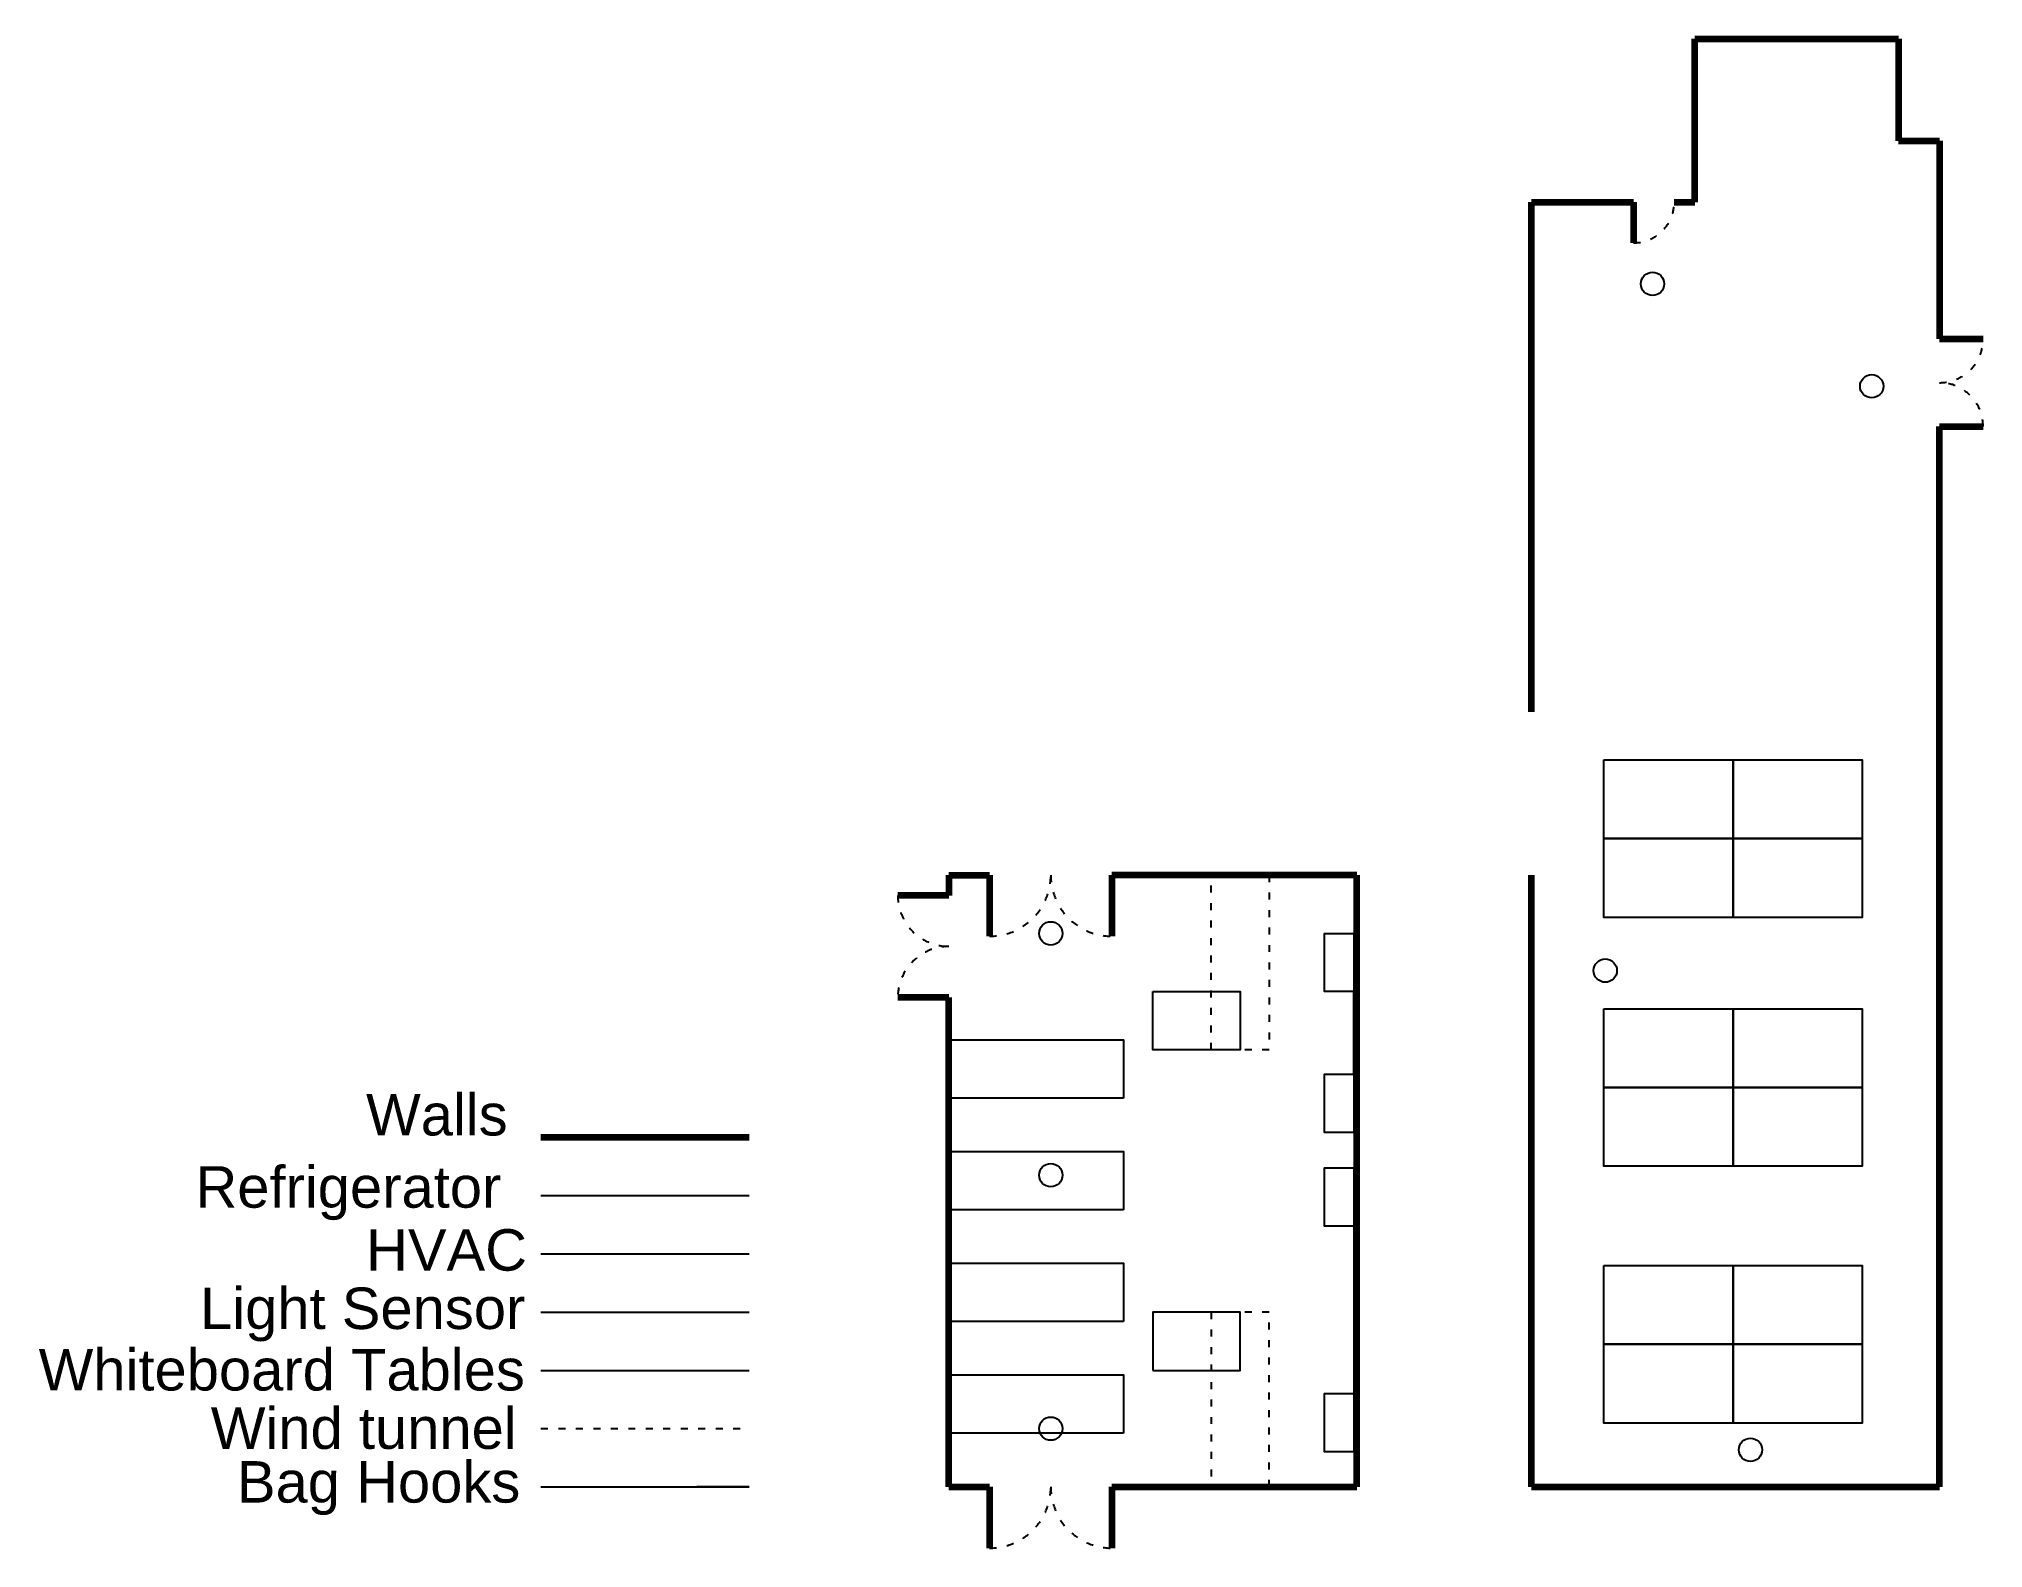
# Model space of a CAD drawing. Header units: millimetres. Extents: x -1562 to 1775, y -105 to 2485.
import ezdxf

# ---------------------------------------------------------------- set-up
doc = ezdxf.new("R2010")
doc.units = ezdxf.units.MM
doc.linetypes.add('ACAD_ISO03W100', pattern=[30, 12, -18])
doc.layers.get('0').update_dxf_attribs({"color": 3, "linetype": 'ACAD_ISO03W100'})
for name, color, linetype in [('Bag Hook', 8, 'BATTING'), ('HVAC Sytem', 1, 'Continuous'), ('Refridgerators', 5, 'Continuous'), ('Sensors', 2, 'Continuous'), ('Whiteboards', 7, 'TRACKS'), ('Wind Tunnel', 7, 'ACAD_ISO03W100')]:
    doc.layers.add(name, color=color, linetype=linetype)
doc.layers.add('Door', color=7, linetype='Continuous', lineweight=140)
doc.layers.add('Walls', color=7, linetype='Continuous', lineweight=211)
doc.styles.get("Standard").update_dxf_attribs({"font": 'arial.ttf'})
doc.linetypes.add('BATTING', pattern='A,0.00254,-2.54,[134,ltypeshp.shx,S=2.54,R=0,X=-2.54,Y=0],-5.08,[134,ltypeshp.shx,S=2.54,R=180,X=2.54,Y=0],-2.54', length=10.16254)
doc.linetypes.add('TRACKS', pattern='A,3.81,[130,ltypeshp.shx,S=6.35,R=0,X=0,Y=0],3.81', length=7.62)

msp = doc.modelspace()

# ---------------------------------------------------------------- linework, layer by layer
for centre, radius, start, end in [((1175, 2205), 70, 270, 0), ((1700, 1970), 75, 270, 0), ((1700, 1820), 75, 0, 90), ((70, 1050), 105, 270, 0), ((280, 1050), 105, 180, 270), ((0, 1015), 87.5, 180, 270), ((0, 840), 87.5, 90, 180), ((70, 0), 105, 270, 0), ((280, 0), 105, 180, 270)]:
    msp.add_arc(centre, radius, start, end)
at = {"layer": 'Bag Hook'}
for p, q in [((695, 708.5), (695, 850)), ((695, 447.5), (695, 160.4)), ((-700, 0), (-342.6, 0)), ((-342.6, 0), (-432.6, 0))]:
    msp.add_line(p, q, dxfattribs=at)
at = {"layer": 'Door'}
for p, q in [((1700, 1970), (1775, 1970)), ((1700, 1820), (1775, 1820)), ((70, 1050), (70, 945)), ((280, 1050), (280, 945)), ((0, 1015), (-87.5, 1015)), ((0, 840), (-87.5, 840)), ((-700, 600), (-342.6, 600)), ((70, 0), (70, -105)), ((280, 0), (280, -105))]:
    msp.add_line(p, q, dxfattribs=at)
at = {"layer": 'HVAC Sytem'}
msp.add_line((-700, 400), (-342.6, 400), dxfattribs=at)
for points in [[(350, 850), (500, 850), (500, 750), (350, 750)], [(350, 200), (500, 200), (500, 300), (350, 300)]]:
    msp.add_lwpolyline(points, close=True, dxfattribs=at)
at = {"layer": 'Refridgerators'}
msp.add_line((-700, 500), (-342.6, 500), dxfattribs=at)
for points in [[(695, 850), (645, 850), (645, 950), (695, 950)], [(695, 608.5), (645, 608.5), (645, 708.5), (695, 708.5)], [(695, 447.5), (645, 447.5), (645, 547.5), (695, 547.5)], [(695, 60.4), (645, 60.4), (645, 160.4), (695, 160.4)]]:
    msp.add_lwpolyline(points, close=True, dxfattribs=at)
at = {"layer": 'Sensors'}
msp.add_line((-700, 300), (-342.6, 300), dxfattribs=at)
for centre in [(1207.7, 2064.6), (1583.8, 1888.9), (175, 950), (1126.6, 886.1), (175, 535), (175, 100), (1375.7, 63.7)]:
    msp.add_circle(centre, 20, dxfattribs=at)
at = {"layer": 'Walls'}
for p, q in [((1280, 2205), (1280, 2485)), ((1280, 2485), (1630, 2485)), ((1630, 2485), (1630, 2310)), ((1630, 2310), (1700, 2310)), ((1700, 2310), (1700, 1970)), ((1000, 1330), (1000, 2205)), ((1000, 2205), (1175, 2205)), ((1175, 2205), (1175, 2135)), ((1245, 2205), (1280, 2205)), ((1700, 0), (1700, 1820)), ((0, 1050), (0, 1015)), ((0, 1050), (70, 1050)), ((700, 1050), (280, 1050)), ((700, 0), (700, 1050)), ((1000, 0), (1000, 1050)), ((0, 0), (0, 840)), ((0, 0), (70, 0)), ((280, 0), (700, 0)), ((1000, 0), (1700, 0))]:
    msp.add_line(p, q, dxfattribs=at)
at = {"layer": 'Whiteboards'}
msp.add_line((-700, 200), (-342.6, 200), dxfattribs=at)
for points in [[(1124.1, 1247.6), (1345.9, 1247.6), (1345.9, 1112.5), (1124.1, 1112.5)], [(1345.9, 1247.6), (1567.7, 1247.6), (1567.7, 1112.5), (1345.9, 1112.5)], [(1124.1, 1112.5), (1345.9, 1112.5), (1345.9, 977.3), (1124.1, 977.3)], [(1345.9, 1112.5), (1567.7, 1112.5), (1567.7, 977.3), (1345.9, 977.3)], [(1124.1, 820.5), (1345.9, 820.5), (1345.9, 685.4), (1124.1, 685.4)], [(1345.9, 820.5), (1567.7, 820.5), (1567.7, 685.4), (1345.9, 685.4)], [(300, 667.4), (0, 667.4), (0, 767.4), (300, 767.4)], [(1124.1, 685.4), (1345.9, 685.4), (1345.9, 550.3), (1124.1, 550.3)], [(1345.9, 685.4), (1567.7, 685.4), (1567.7, 550.3), (1345.9, 550.3)], [(300, 475.8), (0, 475.8), (0, 575.8), (300, 575.8)], [(300, 284.1), (0, 284.1), (0, 384.1), (300, 384.1)], [(1124.1, 380), (1345.9, 380), (1345.9, 244.8), (1124.1, 244.8)], [(1345.9, 380), (1567.7, 380), (1567.7, 244.8), (1345.9, 244.8)], [(1124.1, 244.8), (1345.9, 244.8), (1345.9, 109.7), (1124.1, 109.7)], [(1345.9, 244.8), (1567.7, 244.8), (1567.7, 109.7), (1345.9, 109.7)], [(300, 92.4), (0, 92.4), (0, 192.4), (300, 192.4)]]:
    msp.add_lwpolyline(points, close=True, dxfattribs=at)
at = {"layer": 'Wind Tunnel'}
msp.add_line((-700, 100), (-342.6, 100), dxfattribs=at)
for points in [[(450, 1050), (550, 1050), (550, 750), (450, 750)], [(450, 0), (550, 0), (550, 300), (450, 300)]]:
    msp.add_lwpolyline(points, close=True, dxfattribs=at)

# ---------------------------------------------------------------- texts
at = {"layer": 'Bag Hook'}
for s, height, p in [('Walls', 71.17, (-1000.1, 603.1)), ('Refrigerator', 71.175, (-1292.9, 479.2)), ('HVAC', 71.17, (-1000.1, 371.1)), ('Light Sensor', 71.175, (-1285, 271)), ('Whiteboard Tables', 71.175, (-1562, 165.5)), ('Wind tunnel', 71.175, (-1266.6, 65.3)), ('Bag Hooks', 71.17, (-1221.7, -26.9))]:
    msp.add_text(s, height=height, dxfattribs=at).set_placement(p)

doc.saveas('drawing.dxf')
